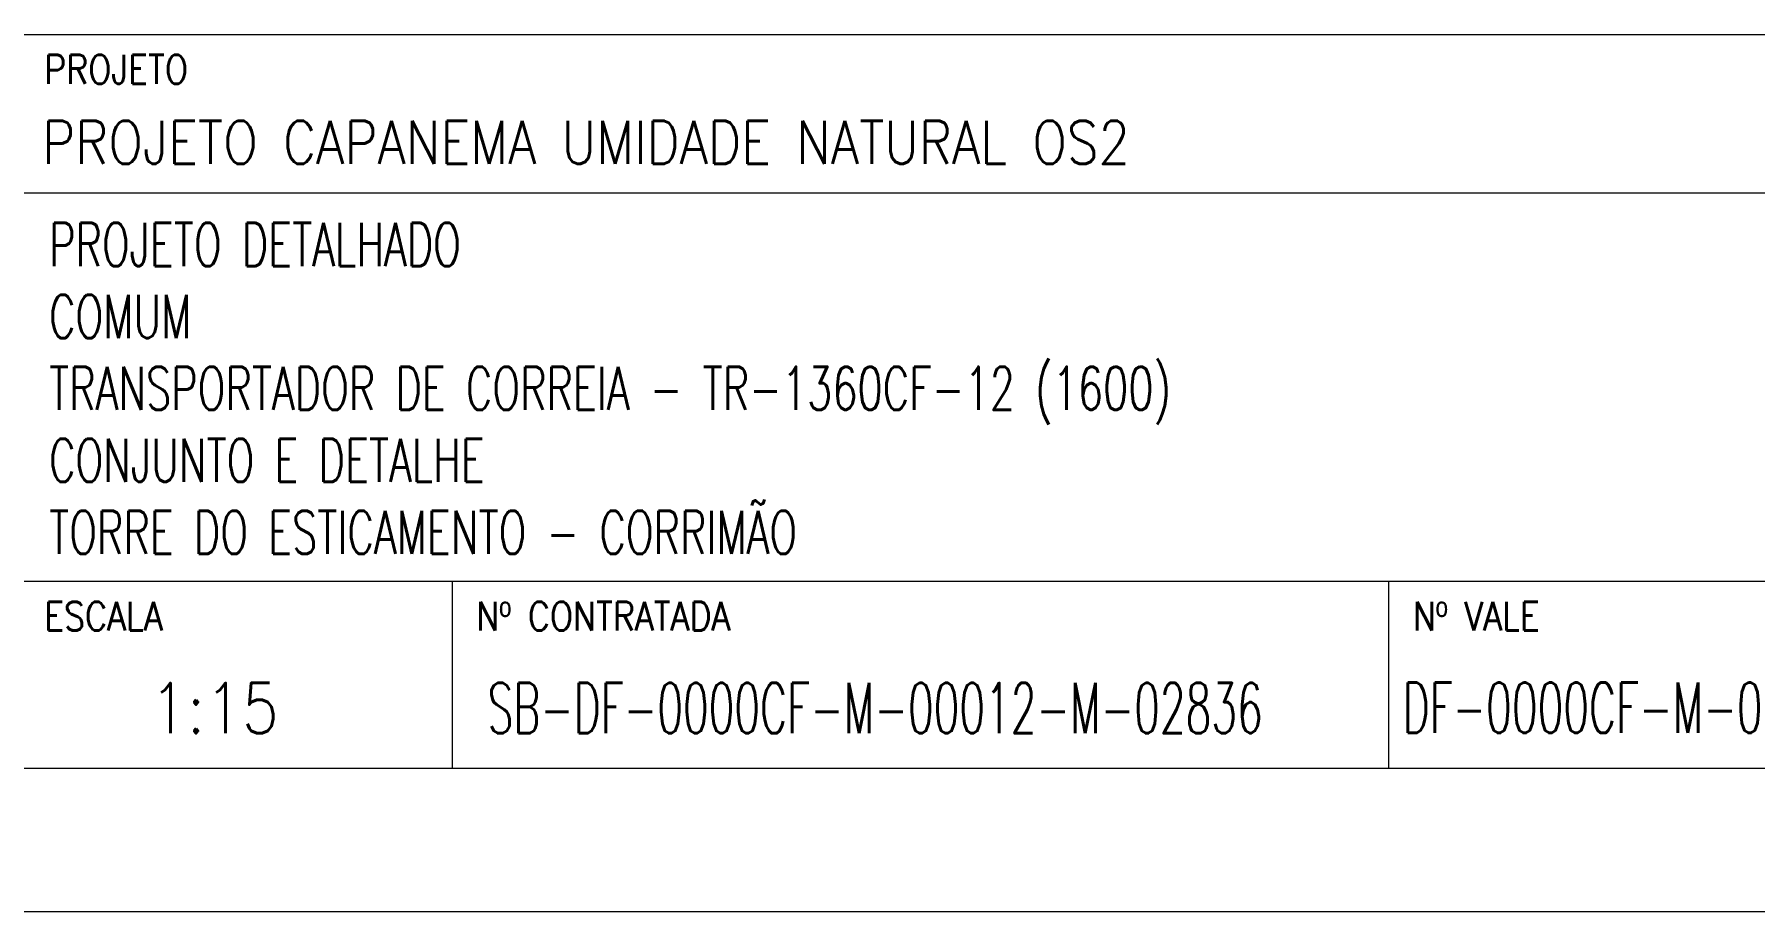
# Model space of a CAD drawing. Header units: millimetres. Extents: x 5 to 846, y 5 to 599.
# Drawn here: x 662 to 781.4, y 5 to 66 of the extents above; entities that cross this region are included whole.
import ezdxf

# ---------------------------------------------------------------- set-up
doc = ezdxf.new("R2010")
doc.units = ezdxf.units.MM
doc.linetypes.add('XKITLINE00', pattern=[0])
doc.layers.add('Outro tipo de objeto', color=7, linetype='Continuous', lineweight=0)
doc.styles.add('ROMANS', font='ROMANS__.TTF')
doc.styles.add('SIMPLEX', font='SIMPLEX_.TTF')

msp = doc.modelspace()

# ---------------------------------------------------------------- linework, layer by layer
at = {"layer": 'Outro tipo de objeto', "color": 5, "linetype": 'XKITLINE00', "lineweight": 0}
for p, q in [((661, 66), (836, 66)), ((661, 55), (836, 55)), ((661, 28), (836, 28))]:
    msp.add_line(p, q, dxfattribs=at)
at = {"layer": 'Outro tipo de objeto', "color": 4, "linetype": 'XKITLINE00', "lineweight": 0}
for p, q in [((691, 15), (691, 28)), ((756, 28), (756, 15))]:
    msp.add_line(p, q, dxfattribs=at)
at = {"layer": 'Outro tipo de objeto', "color": 6, "linetype": 'XKITLINE00', "lineweight": 0}
msp.add_line((30, 15), (836, 15), dxfattribs=at)
at = {"layer": 'Outro tipo de objeto', "color": 7, "linetype": 'XKITLINE00', "lineweight": 0}
msp.add_line((5.04, 5.04), (846, 5.04), dxfattribs=at)

# ---------------------------------------------------------------- texts
at = {"layer": 'Outro tipo de objeto', "color": 3, "style": 'SIMPLEX', "width": 0.85}
for s, p in [('PROJETO', (662.66, 62.57)), ('ESCALA', (662.66, 24.57)), ('Nº CONTRATADA', (692.66, 24.57)), ('Nº VALE', (757.68, 24.57))]:
    msp.add_text(s, height=2, dxfattribs=at).set_placement(p)
at = {"layer": 'Outro tipo de objeto', "color": 1, "style": 'ROMANS', "width": 0.85}
msp.add_text('PROJETO CAPANEMA UMIDADE NATURAL OS2', height=3, dxfattribs=at).set_placement((662.52, 57))
at = {"layer": 'Outro tipo de objeto', "color": 5, "style": 'ROMANS'}
for s, height, width, p in [('PROJETO DETALHADO', 3, 0.68, (663, 49.9)), ('COMUM', 3, 0.68, (663, 44.9)), ('TRANSPORTADOR DE CORREIA - TR-1360CF-12 (1600)', 3, 0.68, (663, 39.9)), ('CONJUNTO E DETALHE', 3, 0.68, (663, 34.9)), ('TORRE DO ESTICAMENTO - CORRIMÃO', 3, 0.68, (663, 29.9)), ('1:15', 3.5, 0.85, (670.02, 17.43)), ('SB-DF-0000CF-M-00012-M-02836', 3.5, 0.595, (693.44, 17.43)), ('DF-0000CF-M-00012-M-02836', 3.5, 0.595, (756.97, 17.46))]:
    msp.add_text(s, height=height, dxfattribs=dict(at, width=width)).set_placement(p)

doc.saveas('drawing.dxf')
